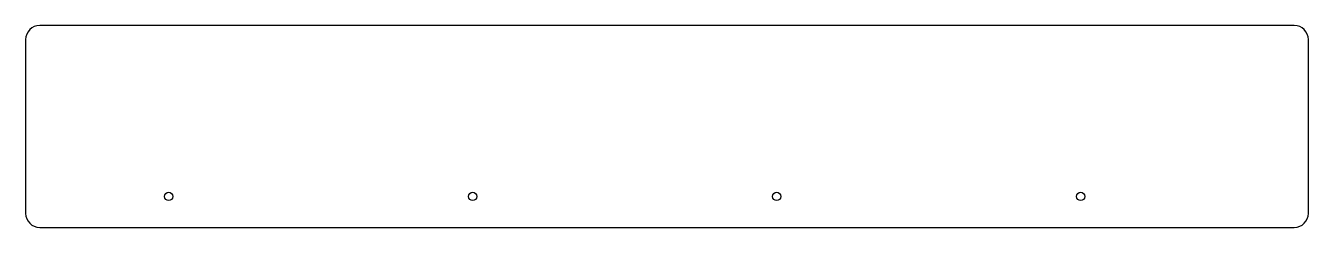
# Model space of a CAD drawing. Header units: millimetres. Extents: x 0 to 1097, y 0 to 173.
import ezdxf

# ---------------------------------------------------------------- set-up
doc = ezdxf.new("R2010")
doc.units = ezdxf.units.MM

msp = doc.modelspace()

# ---------------------------------------------------------------- linework, layer by layer
at = {"color": 7, "linetype": 'Continuous'}
for p, q in [((1085, 173), (12, 173)), ((0, 161), (0, 12)), ((1097, 12), (1097, 161)), ((12, 0), (1085, 0))]:
    msp.add_line(p, q, dxfattribs=at)
for centre in [(122.3, 26.6), (382.3, 26.6), (642.3, 26.6), (902.3, 26.6)]:
    msp.add_circle(centre, 3.6, dxfattribs=at)
for centre, start, end in [((12, 161), 90, 180), ((1085, 161), 0, 90), ((12, 12), 180, 270), ((1085, 12), 270, 0)]:
    msp.add_arc(centre, 12, start, end, dxfattribs=at)

doc.saveas('drawing.dxf')
